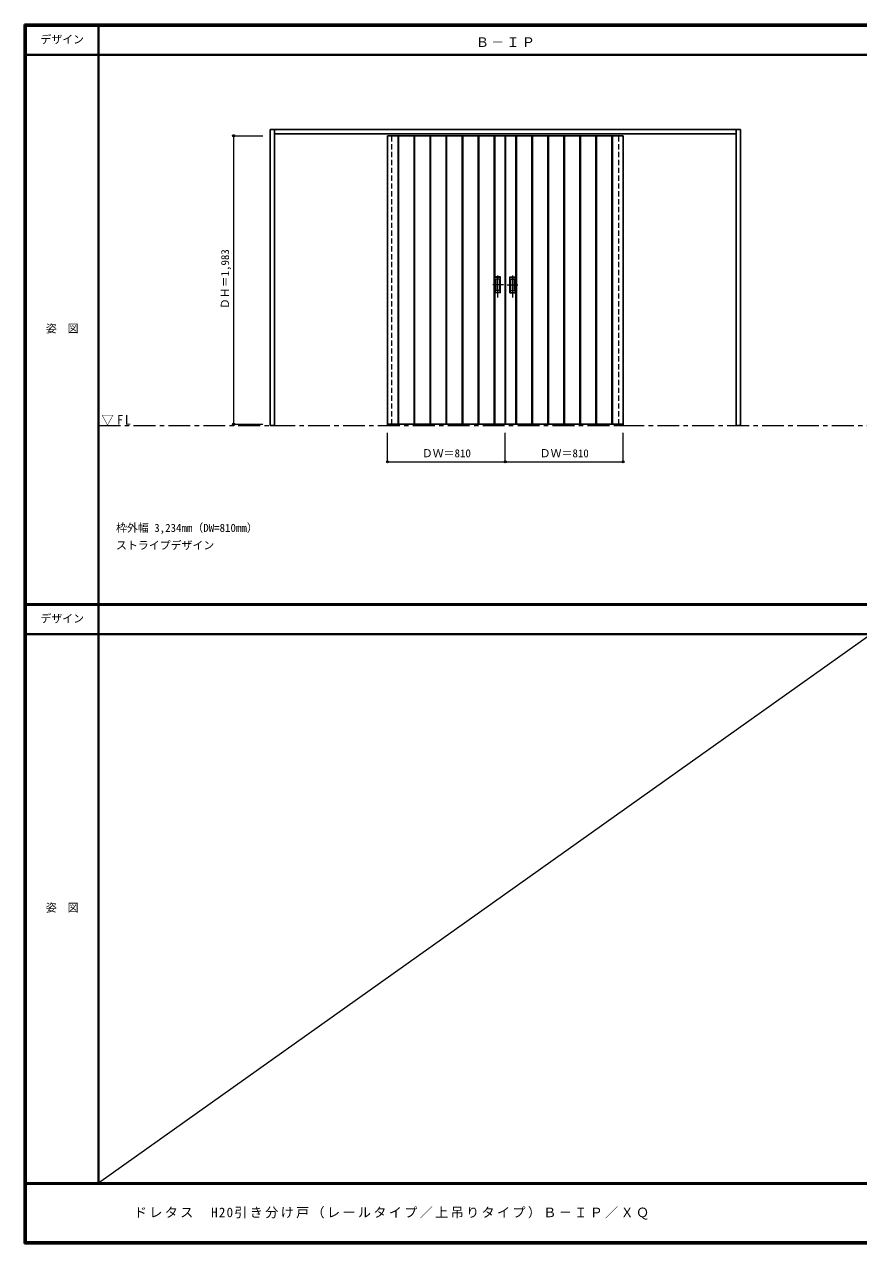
# Model space of a CAD drawing. Units: millimetres, scale not verified. Extents: x -6000 to 5700, y -4307 to 4260.
# Drawn here: x -6000 to -267, y -4205 to 4175 of the extents above; entities that cross this region are included whole.
import ezdxf
from ezdxf.enums import TextEntityAlignment as Align

# ---------------------------------------------------------------- set-up
doc = ezdxf.new("R2010")
doc.units = ezdxf.units.MM
doc.header["$LTSCALE"] = 30
doc.header["$PDMODE"] = 32
doc.header["$PDSIZE"] = 15
doc.linetypes.add('CHAIN1', pattern=[8, 5, -1, 1, -1])
doc.linetypes.add('DASHED1', pattern=[1.8, 1.2, -0.6])
for name, color, linetype, lineweight in [('0-1_通り芯', 7, 'CHAIN1', 18), ('0-2_扉', 3, 'Continuous', 25), ('0-4_枠', 3, 'Continuous', 25), ('0-6_引手', 7, 'Continuous', 18), ('0-B_寸法', 7, 'Continuous', 9), ('F-1_枠', 6, 'Continuous', 40), ('F-A_文字', 7, 'Continuous', 18)]:
    doc.layers.add(name, color=color, linetype=linetype, lineweight=lineweight)
doc.layers.add('0-A_文字', color=7, linetype='Continuous')
doc.styles.add('ＭＳ ゴシック', font='')
doc.styles.get('ＭＳ ゴシック').set_extended_font_data('MS Gothic')

msp = doc.modelspace()

# ---------------------------------------------------------------- linework, layer by layer
at = {"layer": '0-1_通り芯'}
msp.add_line((-5490, 1418), (5690, 1418), dxfattribs=at)
at = {"layer": '0-2_扉', "color": 4, "linetype": 'DASHED1', "lineweight": 9}
for p, q in [((-3505, 1426), (-3505, 3423)), ((-3475, 1426), (-3475, 3423)), ((-3475, 1426), (-3475, 3409)), ((-1915, 1426), (-1915, 3423)), ((-1915, 1426), (-1915, 3409)), ((-1885, 1426), (-1885, 3423))]:
    msp.add_line(p, q, dxfattribs=at)
at = {"layer": '0-2_扉'}
for p, q in [((-3505, 3409.5), (-2695, 3409.5)), ((-3505, 1426), (-3505, 3409)), ((-3432, 1426.5), (-3432, 3409.5)), ((-3428, 1426.5), (-3428, 3409.5)), ((-3322, 1426.5), (-3322, 3409.5)), ((-3318, 1426.5), (-3318, 3409.5)), ((-3212, 1426.5), (-3212, 3409.5)), ((-3208, 1426.5), (-3208, 3409.5)), ((-3102, 1426.5), (-3102, 3409.5)), ((-3098, 1426.5), (-3098, 3409.5)), ((-2992, 1426.5), (-2992, 3409.5)), ((-2988, 1426.5), (-2988, 3409.5)), ((-2882, 1426.5), (-2882, 3409.5)), ((-2878, 1426.5), (-2878, 3409.5)), ((-2772, 1426.5), (-2772, 3409.5)), ((-2768, 1426.5), (-2768, 3409.5)), ((-2697, 1426.5), (-2697, 3409.5)), ((-1885, 3409.5), (-2695, 3409.5)), ((-2693, 1426.5), (-2693, 3409.5)), ((-2622, 1426.5), (-2622, 3409.5)), ((-2618, 1426.5), (-2618, 3409.5)), ((-2512, 1426.5), (-2512, 3409.5)), ((-2508, 1426.5), (-2508, 3409.5)), ((-2402, 1426.5), (-2402, 3409.5)), ((-2398, 1426.5), (-2398, 3409.5)), ((-2292, 1426.5), (-2292, 3409.5)), ((-2288, 1426.5), (-2288, 3409.5)), ((-2182, 1426.5), (-2182, 3409.5)), ((-2178, 1426.5), (-2178, 3409.5)), ((-2072, 1426.5), (-2072, 3409.5)), ((-2068, 1426.5), (-2068, 3409.5)), ((-1962, 1426.5), (-1962, 3409.5)), ((-1958, 1426.5), (-1958, 3409.5)), ((-1885, 1426), (-1885, 3409)), ((-3505, 1426.5), (-3505, 1418)), ((-3475, 1426.5), (-3475, 1418)), ((-1885, 1426.5), (-2695, 1426.5)), ((-1915, 1426.5), (-1915, 1418)), ((-1885, 1426.5), (-1885, 1418)), ((-3505, 1418), (-3475, 1418)), ((-1915, 1418), (-1885, 1418))]:
    msp.add_line(p, q, dxfattribs=at)
at = {"layer": '0-2_扉', "color": 7, "lineweight": 18}
for p, q in [((-3430, 1426.5), (-3430, 3409.5)), ((-3320, 1426.5), (-3320, 3409.5)), ((-3210, 1426.5), (-3210, 3409.5)), ((-3100, 1426.5), (-3100, 3409.5)), ((-2990, 1426.5), (-2990, 3409.5)), ((-2880, 1426.5), (-2880, 3409.5)), ((-2770, 1426.5), (-2770, 3409.5)), ((-2620, 1426.5), (-2620, 3409.5)), ((-2510, 1426.5), (-2510, 3409.5)), ((-2400, 1426.5), (-2400, 3409.5)), ((-2290, 1426.5), (-2290, 3409.5)), ((-2180, 1426.5), (-2180, 3409.5)), ((-2070, 1426.5), (-2070, 3409.5)), ((-1960, 1426.5), (-1960, 3409.5))]:
    msp.add_line(p, q, dxfattribs=at)
at = {"layer": '0-2_扉'}
msp.add_lwpolyline([(-3505, 1426.5), (-2695, 1426.5), (-2695, 3409.5)], dxfattribs=at)
at = {"layer": '0-4_枠'}
for p, q in [((-4312, 1418), (-4312, 3453)), ((-4312, 3453), (-1078, 3453)), ((-4282, 1418), (-4282, 3453)), ((-1108, 1418), (-1108, 3453)), ((-1078, 1418), (-1078, 3453)), ((-4282, 3423), (-1108, 3423)), ((-4282, 1418), (-4312, 1418)), ((-1078, 1418), (-1108, 1418))]:
    msp.add_line(p, q, dxfattribs=at)
at = {"layer": '0-6_引手'}
for p, q in [((-2727, 2439), (-2765, 2439)), ((-2765, 2329), (-2765, 2439)), ((-2727, 2329), (-2727, 2439)), ((-2663, 2439), (-2625, 2439)), ((-2663, 2329), (-2663, 2439)), ((-2625, 2329), (-2625, 2439)), ((-2733.5, 2423), (-2758.5, 2423)), ((-2758.5, 2345), (-2758.5, 2423)), ((-2733.5, 2345), (-2733.5, 2423)), ((-2656.5, 2423), (-2631.5, 2423)), ((-2656.5, 2345), (-2656.5, 2423)), ((-2631.5, 2345), (-2631.5, 2423)), ((-2727, 2329), (-2765, 2329)), ((-2733.5, 2345), (-2758.5, 2345)), ((-2663, 2329), (-2625, 2329)), ((-2656.5, 2345), (-2631.5, 2345))]:
    msp.add_line(p, q, dxfattribs=at)
at = {"layer": '0-6_引手', "linetype": 'DASHED1'}
for p, q in [((-2762, 2333), (-2762, 2435)), ((-2628, 2333), (-2628, 2435)), ((-2730, 2333), (-2762, 2333)), ((-2660, 2333), (-2628, 2333))]:
    msp.add_line(p, q, dxfattribs=at)
at = {"layer": '0-6_引手', "linetype": 'CHAIN1'}
for p, q in [((-2746, 2298.77), (-2746, 2469.62)), ((-2644, 2298.77), (-2644, 2469.62)), ((-2707.93, 2384), (-2780.44, 2384)), ((-2682.07, 2384), (-2609.56, 2384))]:
    msp.add_line(p, q, dxfattribs=at)
at = {"layer": '0-6_引手', "linetype": 'DASHED1'}
for points in [[(-2730, 2333), (-2730, 2435), (-2762, 2435)], [(-2660, 2333), (-2660, 2435), (-2628, 2435)]]:
    msp.add_lwpolyline(points, dxfattribs=at)
at = {"layer": '0-B_寸法', "color": 4}
for p, q in [((-4562, 3409.5), (-4362, 3409.5)), ((-4562, 3409.5), (-4562, 1426.5)), ((-4562, 1426.5), (-4362, 1426.5)), ((-3505, 1168), (-3505, 1368)), ((-2695, 1168), (-2695, 1368)), ((-1885, 1168), (-1885, 1368)), ((-3505, 1168), (-1885, 1168))]:
    msp.add_line(p, q, dxfattribs=at)
at = {"layer": '0-B_寸法'}
for p in [(-4562, 3409.5), (-4562, 1426.5), (-3505, 1168), (-2695, 1168), (-1885, 1168)]:
    msp.add_point(p, dxfattribs=at)
at = {"layer": 'F-1_枠'}
for p, q in [((-6000, 4175), (5700, 4175)), ((-6000, 4175), (-6000, -4205)), ((-6000, 4170), (5700, 4170)), ((-6000, 4165), (5700, 4165)), ((-5995, 4175), (-5995, -4205)), ((-5990, 4175), (-5990, -4205)), ((-5490, 4175), (-5490, -3790)), ((-6000, 3965), (5700, 3965)), ((-6000, 190.5), (5700, 190.5)), ((-6000, 187.5), (5700, 187.5)), ((-6000, 184.5), (5700, 184.5)), ((-6000, -15.5), (5700, -15.5)), ((5700, -3790), (-6000, -3790)), ((5700, -3795), (-6000, -3795)), ((5700, -4195), (-6000, -4195)), ((5700, -4200), (-6000, -4200)), ((5700, -4205), (-6000, -4205))]:
    msp.add_line(p, q, dxfattribs=at)
at = {"layer": 'F-A_文字'}
msp.add_line((100, 184.5), (-5490, -3790), dxfattribs=at)

# ---------------------------------------------------------------- texts
at = {"layer": '0-A_文字', "style": 'ＭＳ ゴシック'}
for s, p in [('枠外幅 3,234mm（DW=810mm）', (-5370, 670.5)), ('ストライプデザイン', (-5370, 550.5))]:
    msp.add_text(s, height=54.99, dxfattribs=at).set_placement(p, align=Align.BOTTOM_LEFT)
at = {"layer": '0-A_文字', "char_height": 65.98, "attachment_point": 7, "style": 'ＭＳ ゴシック'}
for s, insert in [('\\T1.17;Ｂ－ＩＰ', (-2897.5, 4020)), ('\\T1.26;\\W0.95;▽FL', (-5471.25, 1418))]:
    msp.add_mtext(s, dxfattribs=dict(at, insert=insert))
at = {"layer": '0-B_寸法', "style": 'ＭＳ ゴシック'}
msp.add_text('ＤＨ＝1,983', height=54.99, rotation=90, dxfattribs=at).set_placement((-4577, 2217.75), align=Align.BOTTOM_LEFT)
for p in [(-3268.75, 1183), (-2458.75, 1183)]:
    msp.add_text('ＤＷ＝810', height=54.99, dxfattribs=at).set_placement(p, align=Align.BOTTOM_LEFT)
at = {"layer": 'F-A_文字', "style": 'ＭＳ ゴシック'}
for s, p in [('デザイン', (-5890, 4027.5)), ('姿\u3000図', (-5852.5, 2040.25)), ('デザイン', (-5890, 47)), ('姿\u3000図', (-5852.5, -1940.25))]:
    msp.add_text(s, height=54.99, dxfattribs=at).set_placement(p, align=Align.BOTTOM_LEFT)
at = {"layer": 'F-A_文字', "insert": (-5247.55, -4040), "char_height": 65.98, "attachment_point": 7, "style": 'ＭＳ ゴシック'}
msp.add_mtext('\\T1.18;ドレタス\u3000H20引き分け戸（レールタイプ／上吊りタイプ）Ｂ－ＩＰ／ＸＱ', dxfattribs=at)

doc.saveas('drawing.dxf')
